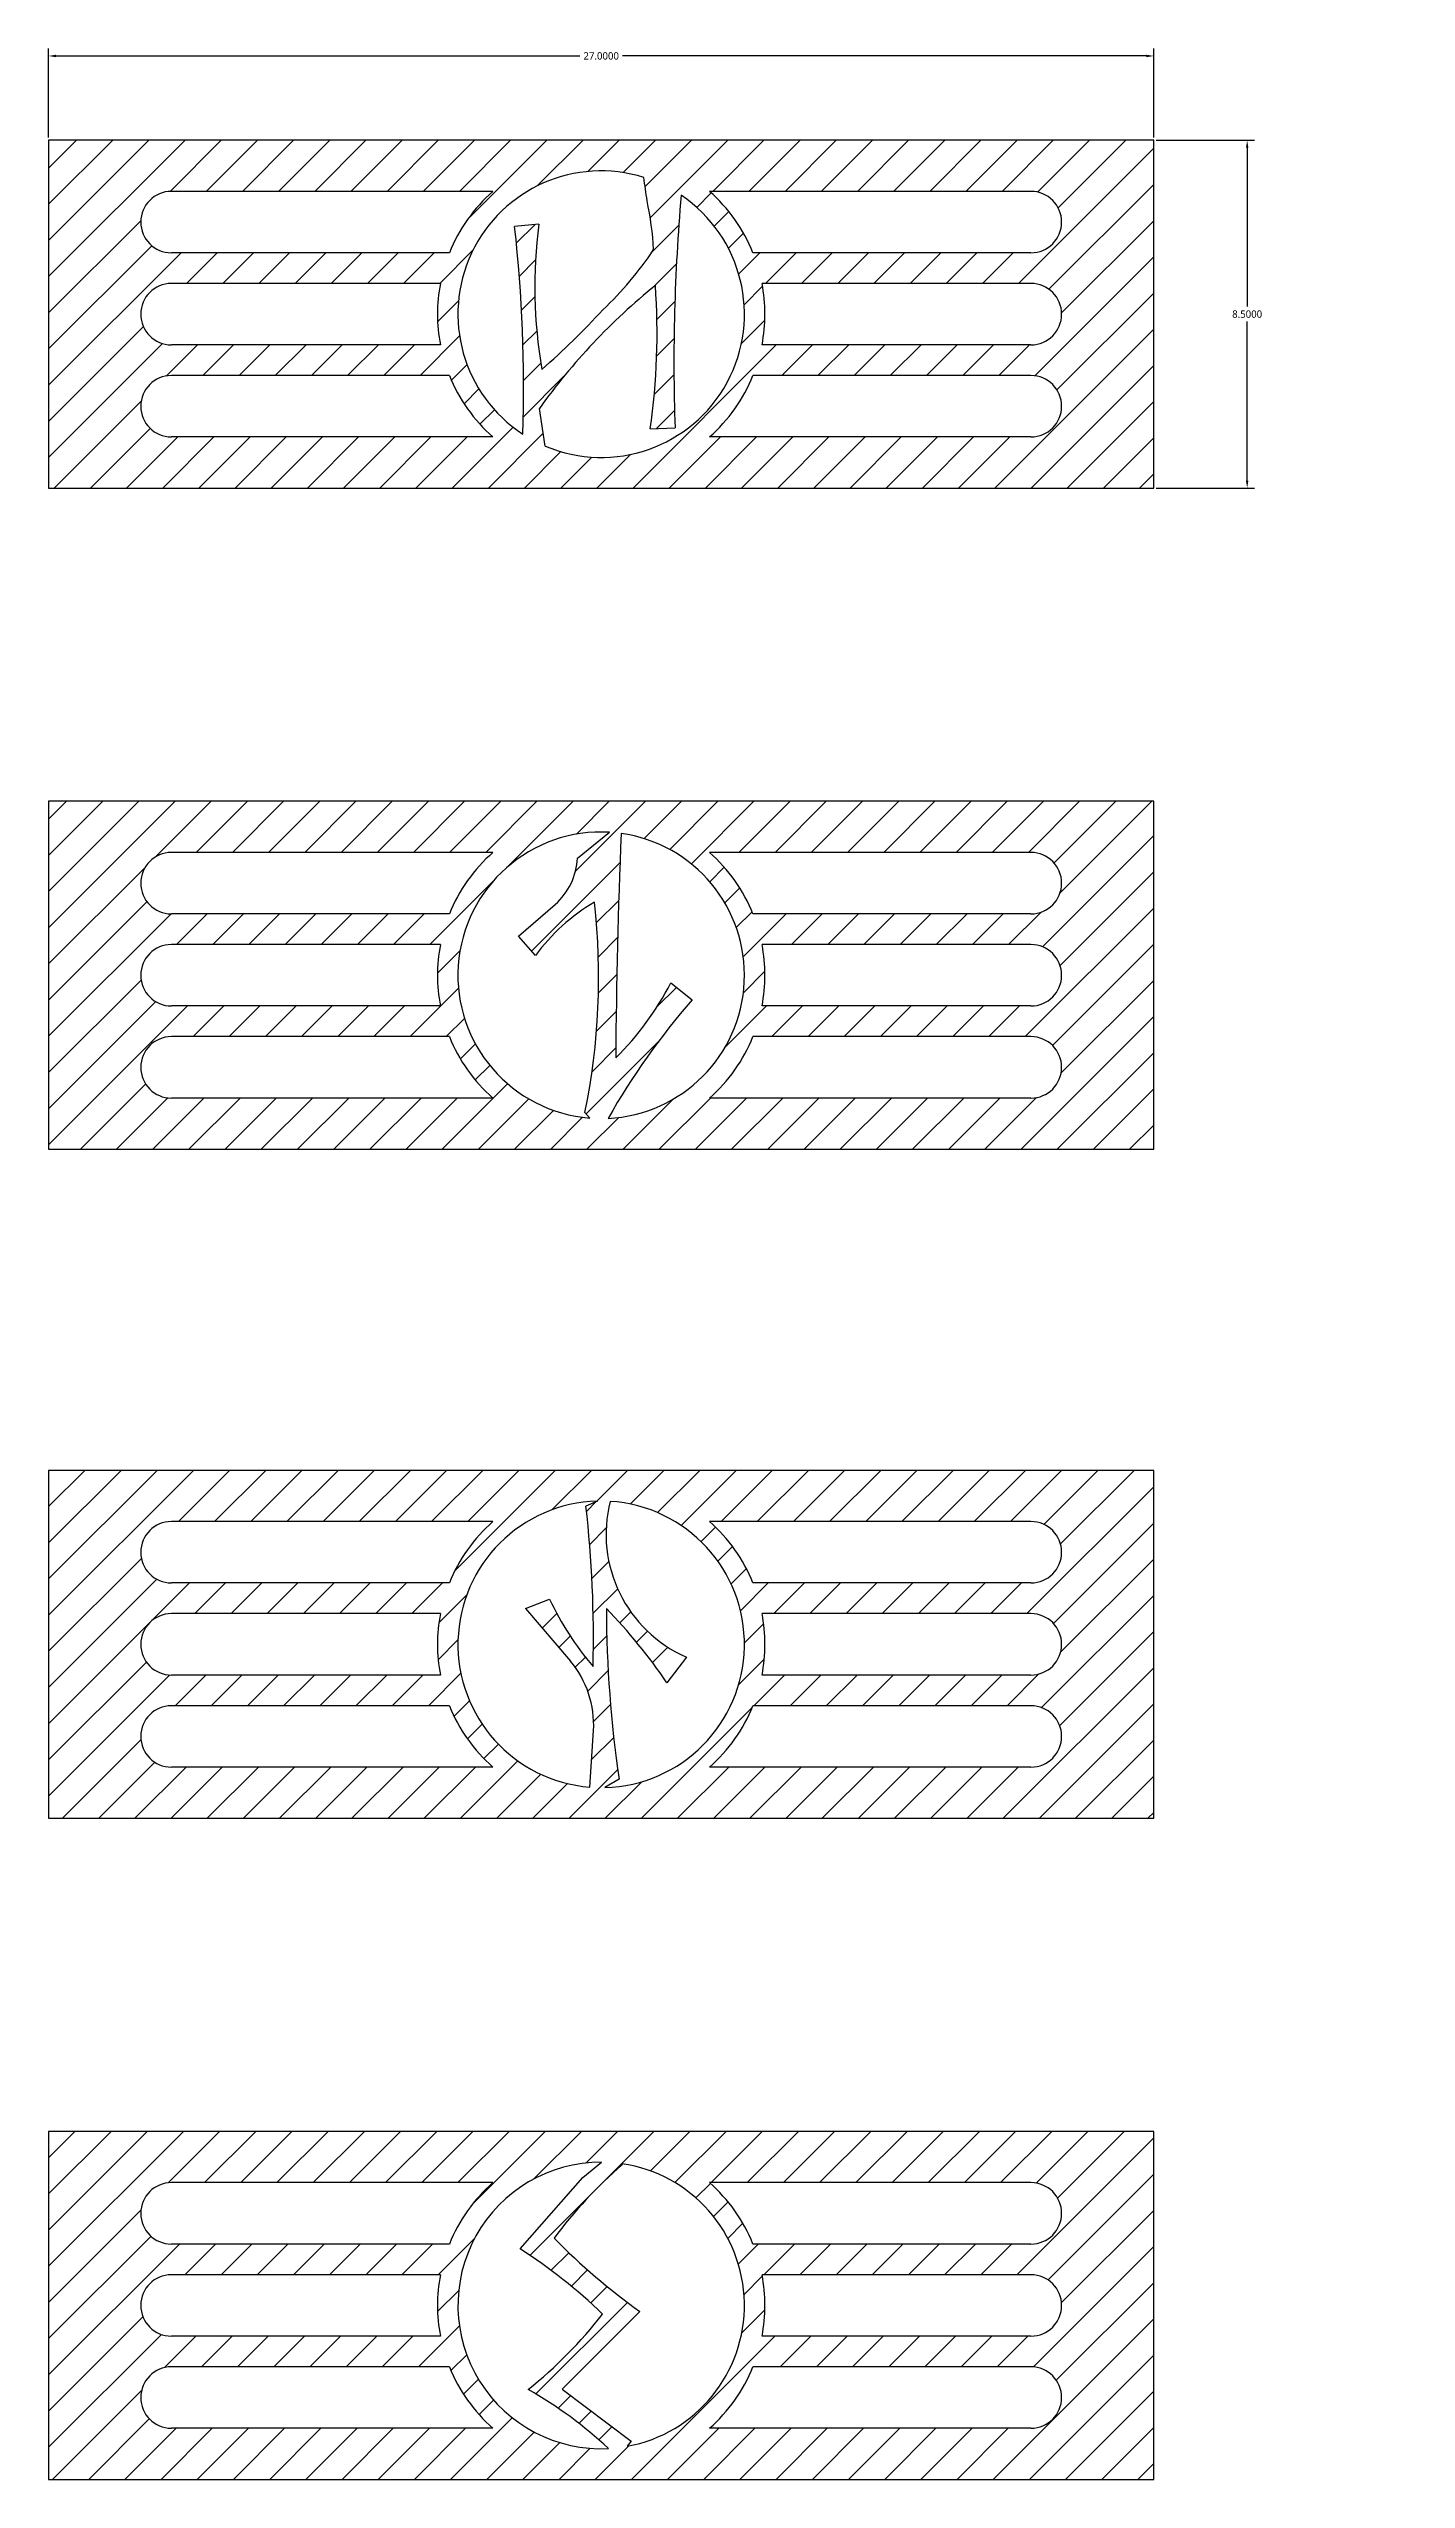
# Model space of a CAD drawing. Header units: centimetres. Extents: x 0 to 362, y 0 to 80.
# Drawn here: x 132.7 to 165.8, y 20.5 to 79.9 of the extents above; entities that cross this region are included whole.
import ezdxf

# ---------------------------------------------------------------- set-up
doc = ezdxf.new("R2010")
doc.units = ezdxf.units.CM
doc.header["$MEASUREMENT"] = 0
doc.styles.get("Standard").update_dxf_attribs({"font": 'malgun.ttf'})
doc.dimstyles.get("Standard").update_dxf_attribs({"dimtxt": 0.18, "dimasz": 0.18, "dimexe": 0.18, "dimexo": 0.0625, "dimgap": 0.09, "dimtad": 0, "dimtih": 1, "dimtoh": 1, "dimdec": 4, "dimzin": 0, "dimdsep": 46, "dimtxsty": 'Standard', "dimcen": 0.09, "dimadec": 0, "dimazin": 0, "dimtfac": 1, "dimtdec": 4, "dimtofl": 0, "dimtmove": 0, "dimatfit": 3, "dimfxl": 1, "dimtolj": 1, "dimtzin": 0, "dimarcsym": 0})

# ---------------------------------------------------------------- blocks, each defined once
blk = doc.blocks.new('*D4')
at = {"color": 0, "lineweight": -2, "transparency": 16777216}
for p, q in [((132.656, 77.715), (132.656, 79.891)), ((132.836, 79.711), (145.637, 79.711)), ((159.476, 79.711), (146.675, 79.711)), ((159.656, 77.715), (159.656, 79.891))]:
    blk.add_line(p, q, dxfattribs=at)
at = {"color": 0, "transparency": 16777216}
for points in [[(132.836, 79.741), (132.836, 79.681), (132.656, 79.711)], [(159.476, 79.741), (159.476, 79.681), (159.656, 79.711)]]:
    blk.add_solid(points, dxfattribs=at)
at = {"layer": 'Defpoints', "color": 0, "transparency": 16777216}
for p in [(132.656, 79.711), (132.656, 77.653), (159.656, 77.653)]:
    blk.add_point(p, dxfattribs=at)
at = {"color": 0, "transparency": 16777216, "insert": (146.156, 79.711), "char_height": 0.18, "attachment_point": 5}
blk.add_mtext('\\A1;27.0000', dxfattribs=at)
blk = doc.blocks.new('*D5')
at = {"color": 0, "lineweight": -2, "transparency": 16777216}
for p, q in [((159.718, 77.653), (162.118, 77.653)), ((161.938, 77.473), (161.938, 73.586)), ((161.938, 69.333), (161.938, 73.22)), ((159.718, 69.153), (162.118, 69.153))]:
    blk.add_line(p, q, dxfattribs=at)
at = {"color": 0, "transparency": 16777216}
for points in [[(161.908, 77.473), (161.968, 77.473), (161.938, 77.653)], [(161.908, 69.333), (161.968, 69.333), (161.938, 69.153)]]:
    blk.add_solid(points, dxfattribs=at)
at = {"layer": 'Defpoints', "color": 0, "transparency": 16777216}
for p in [(159.656, 77.653), (161.938, 77.653), (159.656, 69.153)]:
    blk.add_point(p, dxfattribs=at)
at = {"color": 0, "transparency": 16777216, "insert": (161.938, 73.403), "char_height": 0.18, "attachment_point": 5}
blk.add_mtext('\\A1;8.5000', dxfattribs=at)

msp = doc.modelspace()

# ---------------------------------------------------------------- hatches: boundary and pattern name
h = msp.add_hatch()
h.set_pattern_fill('ANSI31', color=256, scale=5)
h.paths.add_polyline_path([(159.65591, 77.65287), (132.65591, 77.65287), (132.65591, 69.15287), (159.65591, 69.15287)])
h.paths.add_polyline_path([(156.65591, 74.90287), (149.86401, 74.90287, 0.11643831), (148.80166, 76.40287), (156.65591, 76.40287, -1)], flags=16)
h.paths.add_polyline_path([(156.65591, 72.65287), (150.08497, 72.65287, 0.09458878), (150.08497, 74.15287), (156.65591, 74.15287, -1)], flags=16)
h.paths.add_polyline_path([(156.65591, 70.40287), (148.80166, 70.40287, 0.11643831), (149.86401, 71.90287), (156.65591, 71.90287, -1)], flags=16)
h.paths.add_polyline_path([(144.79119, 70.1799), (144.64543, 71.09935, -0.06764165), (147.48103, 74.10393, -0.05296396), (147.35421, 70.59698), (147.96074, 70.62517, -0.0305693), (148.11081, 76.30603, -0.90829109)], flags=16)
h.paths.add_polyline_path([(147.43766, 74.97993, -0.05415272), (146.19855, 73.50712, -0.02574645), (144.70597, 72.05306, -0.07564579), (144.63556, 75.59884), (144.0414, 75.54299, -0.03687293), (144.23876, 70.47464, -0.87007589), (147.19768, 76.74423, -0.00065467), (147.27724, 76.17101, -0.03617592)], flags=16)
h.paths.add_polyline_path([(143.51016, 76.40287, 0.11643831), (142.44781, 74.90287), (135.65591, 74.90287, -1), (135.65591, 76.40287)], flags=16)
h.paths.add_polyline_path([(143.51016, 70.40287), (135.65591, 70.40287, -1), (135.65591, 71.90287), (142.44781, 71.90287, 0.11643831)], flags=16)
h.paths.add_polyline_path([(142.22685, 74.15287, 0.09458878), (142.22685, 72.65287), (135.65591, 72.65287, -1), (135.65591, 74.15287)], flags=16)
h.paths.add_polyline_path([(199, 77.65287), (172, 77.65287), (172, 69.15287), (199, 69.15287)])
h.paths.add_polyline_path([(175, 76.40287), (182.85425, 76.40287, 0.11643831), (181.7919, 74.90287), (175, 74.90287, -1)], flags=16)
h.paths.add_polyline_path([(175, 74.15287), (181.57094, 74.15287, 0.09458878), (181.57094, 72.65287), (175, 72.65287, -1)], flags=16)
h.paths.add_polyline_path([(175, 71.90287), (181.7919, 71.90287, 0.11643831), (182.85425, 70.40287), (175, 70.40287, -1)], flags=16)
h.paths.add_polyline_path([(183.58848, 76.33478, 0.02585583), (183.67765, 70.41472, -0.55157177)], flags=16)
h.paths.add_polyline_path([(183.73173, 76.42334, -0.27269376), (187.28519, 76.41336), (185.56414, 74.75473)], flags=16)
h.paths.add_polyline_path([(184.08057, 75.46821), (185.19126, 74.50105), (184.19164, 73.35156)], flags=16)
h.paths.add_polyline_path([(184.10431, 72.86487, -0.07072859), (185.7148, 73.98265, -0.05270306), (187.09523, 72.60326), (187.09523, 70.28754, -0.22748342), (184.06818, 70.20914), (184.28678, 70.20914)], flags=16)
h.paths.add_polyline_path([(186.02428, 74.46142), (187.00803, 75.49992), (187.1905, 73.17715)], flags=16)
h.paths.add_polyline_path([(187.44439, 76.31308, -0.509534), (187.66686, 70.65428, 0.04267704)], flags=16)
h.paths.add_polyline_path([(188.14575, 76.40287), (196, 76.40287, -1), (196, 74.90287), (189.2081, 74.90287, 0.11643831)], flags=16)
h.paths.add_polyline_path([(188.14575, 70.40287, 0.11643831), (189.2081, 71.90287), (196, 71.90287, -1), (196, 70.40287)], flags=16)
h.paths.add_polyline_path([(189.42906, 74.15287), (196, 74.15287, -1), (196, 72.65287), (189.42906, 72.65287, 0.09458878)], flags=16)
h = msp.add_hatch()
h.set_pattern_fill('ANSI31', color=256, scale=5)
h.paths.add_polyline_path([(159.65591, 61.5), (132.65591, 61.5), (132.65591, 53), (159.65591, 53)])
h.paths.add_polyline_path([(135.65591, 55.75), (142.44781, 55.75, 0.11643831), (143.51016, 54.25), (135.65591, 54.25, -1)], flags=16)
h.paths.add_polyline_path([(135.65591, 58), (142.22685, 58, 0.09458878), (142.22685, 56.5), (135.65591, 56.5, -1)], flags=16)
h.paths.add_polyline_path([(135.65591, 60.25), (143.51016, 60.25, 0.11643831), (142.44781, 58.75), (135.65591, 58.75, -1)], flags=16)
h.paths.add_polyline_path([(146.35669, 60.74424), (145.57427, 60.11426, -0.20411864), (145.03326, 58.98233), (144.13538, 58.20806), (144.54731, 57.73036, -0.10321847), (145.99232, 59.03434, -0.07831788), (145.75906, 53.89303), (145.87744, 53.7611, -0.98893605)], flags=16)
h.paths.add_polyline_path([(146.32534, 53.7541, -0.04868716), (148.37571, 56.6497), (147.85781, 57.06179, -0.07861603), (146.51243, 55.23155, -0.00935636), (146.64379, 60.71583, -0.91003009)], flags=16)
h.paths.add_polyline_path([(148.80166, 54.25, 0.11643831), (149.86401, 55.75), (156.65591, 55.75, -1), (156.65591, 54.25)], flags=16)
h.paths.add_polyline_path([(148.80166, 60.25), (156.65591, 60.25, -1), (156.65591, 58.75), (149.86401, 58.75, 0.11643831)], flags=16)
h.paths.add_polyline_path([(150.08497, 56.5, 0.09458878), (150.08497, 58), (156.65591, 58, -1), (156.65591, 56.5)], flags=16)
h.paths.add_polyline_path([(159.65591, 45.15287), (132.65591, 45.15287), (132.65591, 36.65287), (159.65591, 36.65287)])
h.paths.add_polyline_path([(135.65591, 41.65287), (142.22685, 41.65287, 0.09458878), (142.22685, 40.15287), (135.65591, 40.15287, -1)], flags=16)
h.paths.add_polyline_path([(135.65591, 39.40287), (142.44781, 39.40287, 0.11643831), (143.51016, 37.90287), (135.65591, 37.90287, -1)], flags=16)
h.paths.add_polyline_path([(135.65591, 43.90287), (143.51016, 43.90287, 0.11643831), (142.44781, 42.40287), (135.65591, 42.40287, -1)], flags=16)
h.paths.add_polyline_path([(146.06345, 44.40165), (145.78387, 44.28091, -0.03472848), (145.95692, 40.36494, -0.0676015), (144.89646, 42.00443), (144.30345, 41.77973), (145.4046, 40.49545, -0.18994375), (145.96907, 38.79463), (145.87621, 37.41406, -0.94815642)], flags=16)
h.paths.add_polyline_path([(146.28187, 41.77634, -0.04420568), (147.76273, 39.96225), (148.23742, 40.58947, -0.36581852), (146.37396, 44.39607, -0.95687602), (146.24618, 37.40403), (146.59211, 37.60614, -0.03476205)], flags=16)
h.paths.add_polyline_path([(148.80166, 37.90287, 0.11643831), (149.86401, 39.40287), (156.65591, 39.40287, -1), (156.65591, 37.90287)], flags=16)
h.paths.add_polyline_path([(148.80166, 43.90287), (156.65591, 43.90287, -1), (156.65591, 42.40287), (149.86401, 42.40287, 0.11643831)], flags=16)
h.paths.add_polyline_path([(150.08497, 40.15287, 0.09458878), (150.08497, 41.65287), (156.65591, 41.65287, -1), (156.65591, 40.15287)], flags=16)
h.paths.add_polyline_path([(199, 61.5), (172, 61.5), (172, 53), (199, 53)])
h.paths.add_polyline_path([(175, 54.25, -1), (175, 55.75), (181.7919, 55.75, 0.11643831), (182.85425, 54.25)], flags=16)
h.paths.add_polyline_path([(175, 56.5, -1), (175, 58), (181.57094, 58, 0.09458878), (181.57094, 56.5)], flags=16)
h.paths.add_polyline_path([(175, 58.75, -1), (175, 60.25), (182.85425, 60.25, 0.11643831), (181.7919, 58.75)], flags=16)
h.paths.add_polyline_path([(185.10142, 60.72723, -0.03364025), (185.22255, 57.76457, -0.17019127), (184.22196, 56.65957), (184.59673, 56.31171, -0.07503978), (185.15469, 56.84024, -0.05490463), (184.98251, 54.04063), (185.22185, 53.76107, -0.90756186)], flags=16)
h.paths.add_polyline_path([(185.53349, 53.75016), (185.80412, 54.06802, -0.06151465), (185.56532, 55.79921, -0.22549635), (186.10126, 57.12119, -0.02024642), (186.45166, 57.43419), (186.45946, 57.93594), (185.73973, 57.43208, -0.07824042), (185.87613, 60.01808), (185.23024, 60.73959, -1.03437565)], flags=16)
h.paths.add_polyline_path([(188.14575, 54.25, 0.11643831), (189.2081, 55.75), (196, 55.75, -1), (196, 54.25)], flags=16)
h.paths.add_polyline_path([(189.42906, 56.5, 0.09458878), (189.42906, 58), (196, 58, -1), (196, 56.5)], flags=16)
h.paths.add_polyline_path([(188.14575, 60.25), (196, 60.25, -1), (196, 58.75), (189.2081, 58.75, 0.11643831)], flags=16)
h.paths.add_polyline_path([(199, 45.15287), (172, 45.15287), (172, 36.65287), (199, 36.65287)])
h.paths.add_polyline_path([(187.4619, 43.80131, -0.05579437), (185.60032, 41.27023, -0.08441778), (183.80242, 43.79702), (183.17118, 43.33769, -0.05271365), (185.31164, 40.83164, -0.01989612), (183.24029, 38.2301, -0.94797212)], flags=16)
h.paths.add_polyline_path([(182.85425, 43.90287, 0.11643831), (181.7919, 42.40287), (175, 42.40287, -1), (175, 43.90287)], flags=16)
h.paths.add_polyline_path([(181.57094, 41.65287, 0.09458878), (181.57094, 40.15287), (175, 40.15287, -1), (175, 41.65287)], flags=16)
h.paths.add_polyline_path([(188.04913, 43.30118, -0.87950941), (183.64146, 37.93709, -0.03061608), (185.56483, 40.52256, -0.04670956), (187.12391, 38.10719, -0.10176455), (187.72905, 38.4356, -0.03818372), (185.86539, 40.93574, -0.07404415)], flags=16)
h.paths.add_polyline_path([(188.14575, 43.90287), (196, 43.90287, -1), (196, 42.40287), (189.2081, 42.40287, 0.11643831)], flags=16)
h.paths.add_polyline_path([(181.7919, 39.40287, 0.11643831), (182.85425, 37.90287), (175, 37.90287, -1), (175, 39.40287)], flags=16)
h.paths.add_polyline_path([(189.42906, 41.65287), (196, 41.65287, -1), (196, 40.15287), (189.42906, 40.15287, 0.09458878)], flags=16)
h.paths.add_polyline_path([(189.2081, 39.40287), (196, 39.40287, -1), (196, 37.90287), (188.14575, 37.90287, 0.11643831)], flags=16)
h.paths.add_polyline_path([(199, 29), (172, 29), (172, 20.5), (199, 20.5)])
h.paths.add_polyline_path([(188.14575, 27.75), (196, 27.75, -1), (196, 26.25), (189.2081, 26.25, 0.11643831)], flags=16)
h.paths.add_polyline_path([(185.52831, 21.25011), (186.43378, 22.60197, 0.075687), (187.83167, 24.94526, -0.02961284), (185.98908, 27.6979), (185.71614, 28.24332, -0.96565529)], flags=16)
h.paths.add_polyline_path([(186.08901, 26.54823), (186.37748, 26.14102), (186.56545, 25.88613), (186.64329, 25.77289), (186.64901, 25.68481), (186.81751, 25.4107), (187.16801, 24.88398), (187.22982, 24.79018), (187.19548, 24.76845), (187.1806, 24.75815), (187.16343, 24.72269), (187.12794, 24.67808), (187.08095, 24.60114), (187.03287, 24.53251), (186.9825, 24.449), (186.91039, 24.32775), (186.80268, 24.13627), (186.76262, 24.06878), (186.66417, 23.88462), (186.63888, 23.82344), (186.57478, 23.71821), (186.4832, 23.61526), (186.36415, 23.47342), (186.22539, 23.32182), (186.03079, 23.10563), (186.01133, 23.05644), (185.91746, 22.88944), (185.87262, 22.8246), (185.7776, 22.66446), (185.70434, 22.52834), (185.60186, 22.32604), (185.58529, 22.3968), (185.59216, 22.42335), (185.58759, 22.44394), (185.56927, 22.46109), (185.52613, 22.57), (185.44204, 22.74955), (185.3631, 22.91809), (185.33135, 22.96591), (185.31787, 23.0226), (185.24663, 23.16314), (185.13886, 23.40955), (185.03521, 23.59163), (184.8807, 23.85508), (184.66698, 24.2195), (184.51264, 24.43483), (184.26302, 24.91126), (184.16331, 25.12577), (185.60807, 27.4688)], flags=16)
h.paths.add_polyline_path([(185.47266, 28.24989, -0.04267334), (183.35525, 25.16019, -0.06613775), (185.09149, 22.13879), (185.09149, 21.40704), (185.21796, 21.26138, -0.95670997)], flags=16)
h.paths.add_polyline_path([(189.42906, 25.5), (196, 25.5, -1), (196, 24), (189.42906, 24, 0.09458878)], flags=16)
h.paths.add_polyline_path([(189.2081, 23.25), (196, 23.25, -1), (196, 21.75), (188.14575, 21.75, 0.11643831)], flags=16)
h.paths.add_polyline_path([(182.85425, 27.75, 0.11643831), (181.7919, 26.25), (175, 26.25, -1), (175, 27.75)], flags=16)
h.paths.add_polyline_path([(181.57094, 25.5, 0.09458878), (181.57094, 24), (175, 24, -1), (175, 25.5)], flags=16)
h.paths.add_polyline_path([(181.7919, 23.25, 0.11643831), (182.85425, 21.75), (175, 21.75, -1), (175, 23.25)], flags=16)
h.paths.add_polyline_path([(159.65591, 29), (132.65591, 29), (132.65591, 20.5), (159.65591, 20.5)])
h.paths.add_polyline_path([(156.65591, 24), (150.08497, 24, 0.09458878), (150.08497, 25.5), (156.65591, 25.5, -1)], flags=16)
h.paths.add_polyline_path([(156.65591, 26.25), (149.86401, 26.25, 0.11643831), (148.80166, 27.75), (156.65591, 27.75, -1)], flags=16)
h.paths.add_polyline_path([(156.65591, 21.75), (148.80166, 21.75, 0.11643831), (149.86401, 23.25), (156.65591, 23.25, -1)], flags=16)
h.paths.add_polyline_path([(146.7906, 21.30803), (146.88436, 21.4315), (145.20374, 22.70762), (147.10293, 24.59936, -0.04256485), (145.005, 26.39081, -0.05585008), (146.68029, 28.19708), (146.66237, 28.21316, -0.84830205)], flags=16)
h.paths.add_polyline_path([(146.19025, 24.53905, -0.06017123), (144.37288, 22.6985, -0.05689281), (146.33654, 21.25466, -1.02691455), (146.16109, 28.25), (145.7101, 27.87393), (144.17378, 26.13106, -0.05106165)], flags=16)
h.paths.add_polyline_path([(143.51016, 27.75, 0.11643831), (142.44781, 26.25), (135.65591, 26.25, -1), (135.65591, 27.75)], flags=16)
h.paths.add_polyline_path([(143.51016, 21.75), (135.65591, 21.75, -1), (135.65591, 23.25), (142.44781, 23.25, 0.11643831)], flags=16)
h.paths.add_polyline_path([(142.22685, 25.5, 0.09458878), (142.22685, 24), (135.65591, 24, -1), (135.65591, 25.5)], flags=16)

# ---------------------------------------------------------------- linework, layer by layer
for p, q in [((132.65591, 77.65287), (132.65591, 69.15287)), ((159.65591, 77.65287), (132.65591, 77.65287)), ((159.65591, 69.15287), (159.65591, 77.65287)), ((143.51016, 76.40287), (135.65591, 76.40287)), ((156.65591, 76.40287), (148.80166, 76.40287)), ((144.63556, 75.59884), (144.0414, 75.54299)), ((142.44781, 74.90287), (135.65591, 74.90287)), ((156.65591, 74.90287), (149.86401, 74.90287)), ((142.22685, 74.15287), (135.65591, 74.15287)), ((156.65591, 74.15287), (150.08497, 74.15287)), ((142.22685, 72.65287), (135.65591, 72.65287)), ((156.65591, 72.65287), (150.08497, 72.65287)), ((142.44781, 71.90287), (135.65591, 71.90287)), ((156.65591, 71.90287), (149.86401, 71.90287)), ((144.79119, 70.1799), (144.64543, 71.09935)), ((143.51016, 70.40287), (135.65591, 70.40287)), ((147.35421, 70.59698), (147.96074, 70.62517)), ((156.65591, 70.40287), (148.80166, 70.40287)), ((132.65591, 69.15287), (159.65591, 69.15287)), ((132.65591, 61.5), (132.65591, 53)), ((159.65591, 61.5), (132.65591, 61.5)), ((159.65591, 53), (159.65591, 61.5)), ((145.57427, 60.11426), (146.35669, 60.74424)), ((143.51016, 60.25), (135.65591, 60.25)), ((156.65591, 60.25), (148.80166, 60.25)), ((144.13538, 58.20806), (145.03326, 58.98233)), ((142.44781, 58.75), (135.65591, 58.75)), ((144.54731, 57.73036), (144.13538, 58.20806)), ((156.65591, 58.75), (149.86401, 58.75)), ((142.22685, 58), (135.65591, 58)), ((156.65591, 58), (150.08497, 58)), ((147.85781, 57.06179), (148.37571, 56.6497)), ((142.22685, 56.5), (135.65591, 56.5)), ((156.65591, 56.5), (150.08497, 56.5)), ((142.44781, 55.75), (135.65591, 55.75)), ((156.65591, 55.75), (149.86401, 55.75)), ((143.51016, 54.25), (135.65591, 54.25)), ((156.65591, 54.25), (148.80166, 54.25)), ((145.87744, 53.7611), (145.75906, 53.89303)), ((132.65591, 53), (159.65591, 53)), ((132.65591, 45.15287), (132.65591, 36.65287)), ((159.65591, 45.15287), (132.65591, 45.15287)), ((159.65591, 36.65287), (159.65591, 45.15287)), ((146.06345, 44.40165), (145.78387, 44.28091)), ((143.51016, 43.90287), (135.65591, 43.90287)), ((156.65591, 43.90287), (148.80166, 43.90287)), ((142.44781, 42.40287), (135.65591, 42.40287)), ((156.65591, 42.40287), (149.86401, 42.40287)), ((142.22685, 41.65287), (135.65591, 41.65287)), ((144.30345, 41.77973), (144.89646, 42.00443)), ((144.30345, 41.77973), (145.4046, 40.49545)), ((156.65591, 41.65287), (150.08497, 41.65287)), ((148.23742, 40.58947), (147.76273, 39.96225)), ((142.22685, 40.15287), (135.65591, 40.15287)), ((156.65591, 40.15287), (150.08497, 40.15287)), ((142.44781, 39.40287), (135.65591, 39.40287)), ((156.65591, 39.40287), (149.86401, 39.40287)), ((145.87621, 37.41406), (145.96907, 38.79463)), ((143.51016, 37.90287), (135.65591, 37.90287)), ((146.59211, 37.60614), (146.24618, 37.40403)), ((156.65591, 37.90287), (148.80166, 37.90287)), ((132.65591, 36.65287), (159.65591, 36.65287)), ((132.65591, 29), (132.65591, 20.5)), ((159.65591, 29), (132.65591, 29)), ((159.65591, 20.5), (159.65591, 29)), ((145.7101, 27.87393), (146.16109, 28.25)), ((146.66237, 28.21316), (146.68029, 28.19708)), ((143.51016, 27.75), (135.65591, 27.75)), ((144.17378, 26.13106), (145.7101, 27.87393)), ((156.65591, 27.75), (148.80166, 27.75)), ((142.44781, 26.25), (135.65591, 26.25)), ((156.65591, 26.25), (149.86401, 26.25)), ((142.22685, 25.5), (135.65591, 25.5)), ((156.65591, 25.5), (150.08497, 25.5)), ((147.10293, 24.59936), (145.20374, 22.70762)), ((142.22685, 24), (135.65591, 24)), ((156.65591, 24), (150.08497, 24)), ((142.44781, 23.25), (135.65591, 23.25)), ((156.65591, 23.25), (149.86401, 23.25)), ((145.20374, 22.70762), (146.88436, 21.4315)), ((143.51016, 21.75), (135.65591, 21.75)), ((146.88436, 21.4315), (146.7906, 21.30803)), ((156.65591, 21.75), (148.80166, 21.75)), ((132.65591, 20.5), (159.65591, 20.5))]:
    msp.add_line(p, q)
for centre, radius, start, end in [((146.15591, 73.40287), 3.5, 72.6836466, 236.7866219), ((-71.66146, 46.07653), 220.99736, 7.8266125, 7.9766518), ((135.65591, 75.65287), 0.75, 90, 270), ((146.15591, 73.40287), 4, 131.4096221, 157.9756872), ((146.15591, 73.40287), 3.5, 247.0505114, 56.0448663), ((139.13705, 74.46829), 8.31636, 3.5271707, 11.8144662), ((194.45121, 72.23941), 46.51848, 174.9848354, 181.9886211), ((146.15591, 73.40287), 4, 22.0243128, 48.5903779), ((156.65591, 75.65287), 0.75, 270, 90), ((109.82314, 71.67255), 34.43645, 358.0065033, 6.4533295), ((156.32205, 74.05731), 11.78772, 172.4856971, 189.7894799), ((140.03874, 79.9472), 8.91167, 313.7257214, 326.1245011), ((135.65591, 73.40287), 0.75, 90, 270), ((146.15591, 73.40287), 4, 169.1930771, 190.8069229), ((157.11718, 62.16936), 15.33914, 128.917929, 144.3966751), ((130.91061, 72.94739), 16.61073, 351.8653744, 3.9924879), ((146.15591, 73.40287), 4, 349.1930771, 10.8069229), ((156.65591, 73.40287), 0.75, 270, 90), ((131.3426, 87.26352), 20.24691, 311.3013998, 317.2007478), ((135.65591, 71.15287), 0.75, 90, 270), ((146.15591, 73.40287), 4, 202.0243128, 228.5903779), ((146.15591, 73.40287), 4, 311.4096221, 337.9756872), ((156.65591, 71.15287), 0.75, 270, 90), ((146.15591, 57.25), 3.5, 86.7113357, 265.4364606), ((146.15591, 57.25), 3.5, 272.7747262, 81.9872764), ((293.10399, 54.46415), 146.59357, 177.5558026, 179.70006), ((135.65591, 59.5), 0.75, 90, 270), ((146.15591, 57.25), 4, 131.4096221, 157.9756872), ((143.97517, 60.1833), 1.60059, 311.3813366, 357.5279625), ((146.15591, 57.25), 4, 22.0243128, 48.5903779), ((156.65591, 59.5), 0.75, 270, 90), ((148.39445, 54.91976), 4.76445, 120.2768539, 143.8493063), ((129.5647, 57.20371), 16.52931, 348.4460059, 6.3585774), ((135.65591, 57.25), 0.75, 90, 270), ((146.15591, 57.25), 4, 169.1930771, 190.8069229), ((146.15591, 57.25), 4, 349.1930771, 10.8069229), ((156.65591, 57.25), 0.75, 270, 90), ((141.40092, 60.39855), 7.26811, 314.6906996, 332.6711841), ((162.18365, 44.69861), 18.26165, 139.1230733, 150.2725435), ((135.65591, 55), 0.75, 90, 270), ((146.15591, 57.25), 4, 202.0243128, 228.5903779), ((146.15591, 57.25), 4, 311.4096221, 337.9756872), ((156.65591, 55), 0.75, 270, 90), ((146.15591, 40.90287), 3.5, 91.5137562, 265.4162639), ((117.71446, 41.07867), 28.25148, 358.5523521, 6.5083362), ((146.15591, 40.90287), 3.5, 271.4778955, 86.4281694), ((149.55898, 43.59583), 3.28401, 165.8964289, 246.2702508), ((135.65591, 43.15287), 0.75, 90, 270), ((146.15591, 40.90287), 4, 131.4096221, 157.9756872), ((146.15591, 40.90287), 4, 22.0243128, 48.5903779), ((156.65591, 43.15287), 0.75, 270, 90), ((135.65591, 40.90287), 0.75, 90, 270), ((146.15591, 40.90287), 4, 169.1930771, 190.8069229), ((151.46205, 45.0885), 7.25385, 205.1610122, 220.6305989), ((176.39177, 41.9197), 30.11024, 180.2727925, 188.23646), ((136.78298, 32.51085), 13.26945, 34.1627278, 44.2873308), ((146.15591, 40.90287), 4, 349.1930771, 10.8069229), ((156.65591, 40.90287), 0.75, 270, 90), ((143.52901, 38.9289), 2.44375, 356.8502265, 39.8696524), ((135.65591, 38.65287), 0.75, 90, 270), ((146.15591, 40.90287), 4, 202.0243128, 228.5903779), ((146.15591, 40.90287), 4, 311.4096221, 337.9756872), ((156.65591, 38.65287), 0.75, 270, 90), ((146.15591, 24.75), 3.5, 89.9151684, 272.9582163), ((153.9028, 19.81831), 11.06203, 130.7613896, 143.5480009), ((146.15591, 24.75), 3.5, 280.4478483, 81.679889), ((135.65591, 27), 0.75, 90, 270), ((146.15591, 24.75), 4, 131.4096221, 157.9756872), ((146.15591, 24.75), 4, 22.0243128, 48.5903779), ((156.65591, 27), 0.75, 270, 90), ((156.55676, 37.79473), 16.23245, 224.6310073, 234.3802669), ((137.40777, 15.48804), 12.61162, 45.8626394, 57.5549533), ((135.65591, 24.75), 0.75, 90, 270), ((146.15591, 24.75), 4, 169.1930771, 190.8069229), ((146.15591, 24.75), 4, 349.1930771, 10.8069229), ((156.65591, 24.75), 0.75, 270, 90), ((137.66213, 31.1423), 10.78573, 308.4760758, 322.2496983), ((135.65591, 22.5), 0.75, 90, 270), ((146.15591, 24.75), 4, 202.0243128, 228.5903779), ((146.15591, 24.75), 4, 311.4096221, 337.9756872), ((156.65591, 22.5), 0.75, 270, 90), ((139.0307, 13.37573), 10.74491, 47.1614028, 60.1862339)]:
    msp.add_arc(centre, radius, start, end)

# ---------------------------------------------------------------- dimensions: what is measured, and where the dimension line sits
dim = msp.add_linear_dim(base=(132.65591, 79.71071), p1=(159.65591, 77.65287), p2=(132.65591, 77.65287), dimstyle='Standard')
dim.commit()
dim.dimension.update_dxf_attribs({"geometry": '*D4', "text_midpoint": (146.15591, 79.71071)})
dim = msp.add_linear_dim(base=(161.93821, 77.65287), p1=(159.65591, 69.15287), p2=(159.65591, 77.65287), angle=90, dimstyle='Standard')
dim.commit()
dim.dimension.update_dxf_attribs({"geometry": '*D5', "text_midpoint": (161.93821, 73.40287)})

doc.saveas('drawing.dxf')
